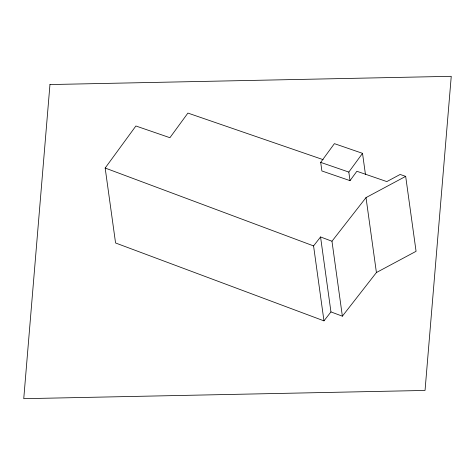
<?xml version="1.0" encoding="UTF-8"?>
<svg xmlns="http://www.w3.org/2000/svg" width="475" height="475" viewBox="0 0 475 475"><rect width="100%" height="100%" fill="white"/><g stroke="black" fill="none" stroke-linecap="round" stroke-linejoin="round"><path stroke-width="0.71" d="M330.95 311.909L342.368 316.178L331.972 241.229L320.554 236.966L330.95 311.909L323.968 320.863L115.567 242.98L105.165 168.037L135.892 125.988L169.913 137.708L187.91 113.074L323.137 159.653M342.368 316.178L376.414 272.543L416.07 251.311L405.674 176.368L400.146 174.462L386.828 181.592L356.867 171.273L350.016 180.648L321.89 170.964L320.696 162.385L334.394 143.646L362.52 153.336L365.465 174.58M350.016 180.648L348.822 172.075L362.52 153.336M323.968 320.863L313.571 245.913L320.554 236.966M331.972 241.229L366.017 197.6L405.674 176.368M320.696 162.385L348.822 172.075M105.165 168.037L313.571 245.913M366.017 197.6L376.414 272.543M49.958 84.556L23.75 398.685L425.042 390.444L451.25 76.315L49.958 84.556"/></g></svg>
